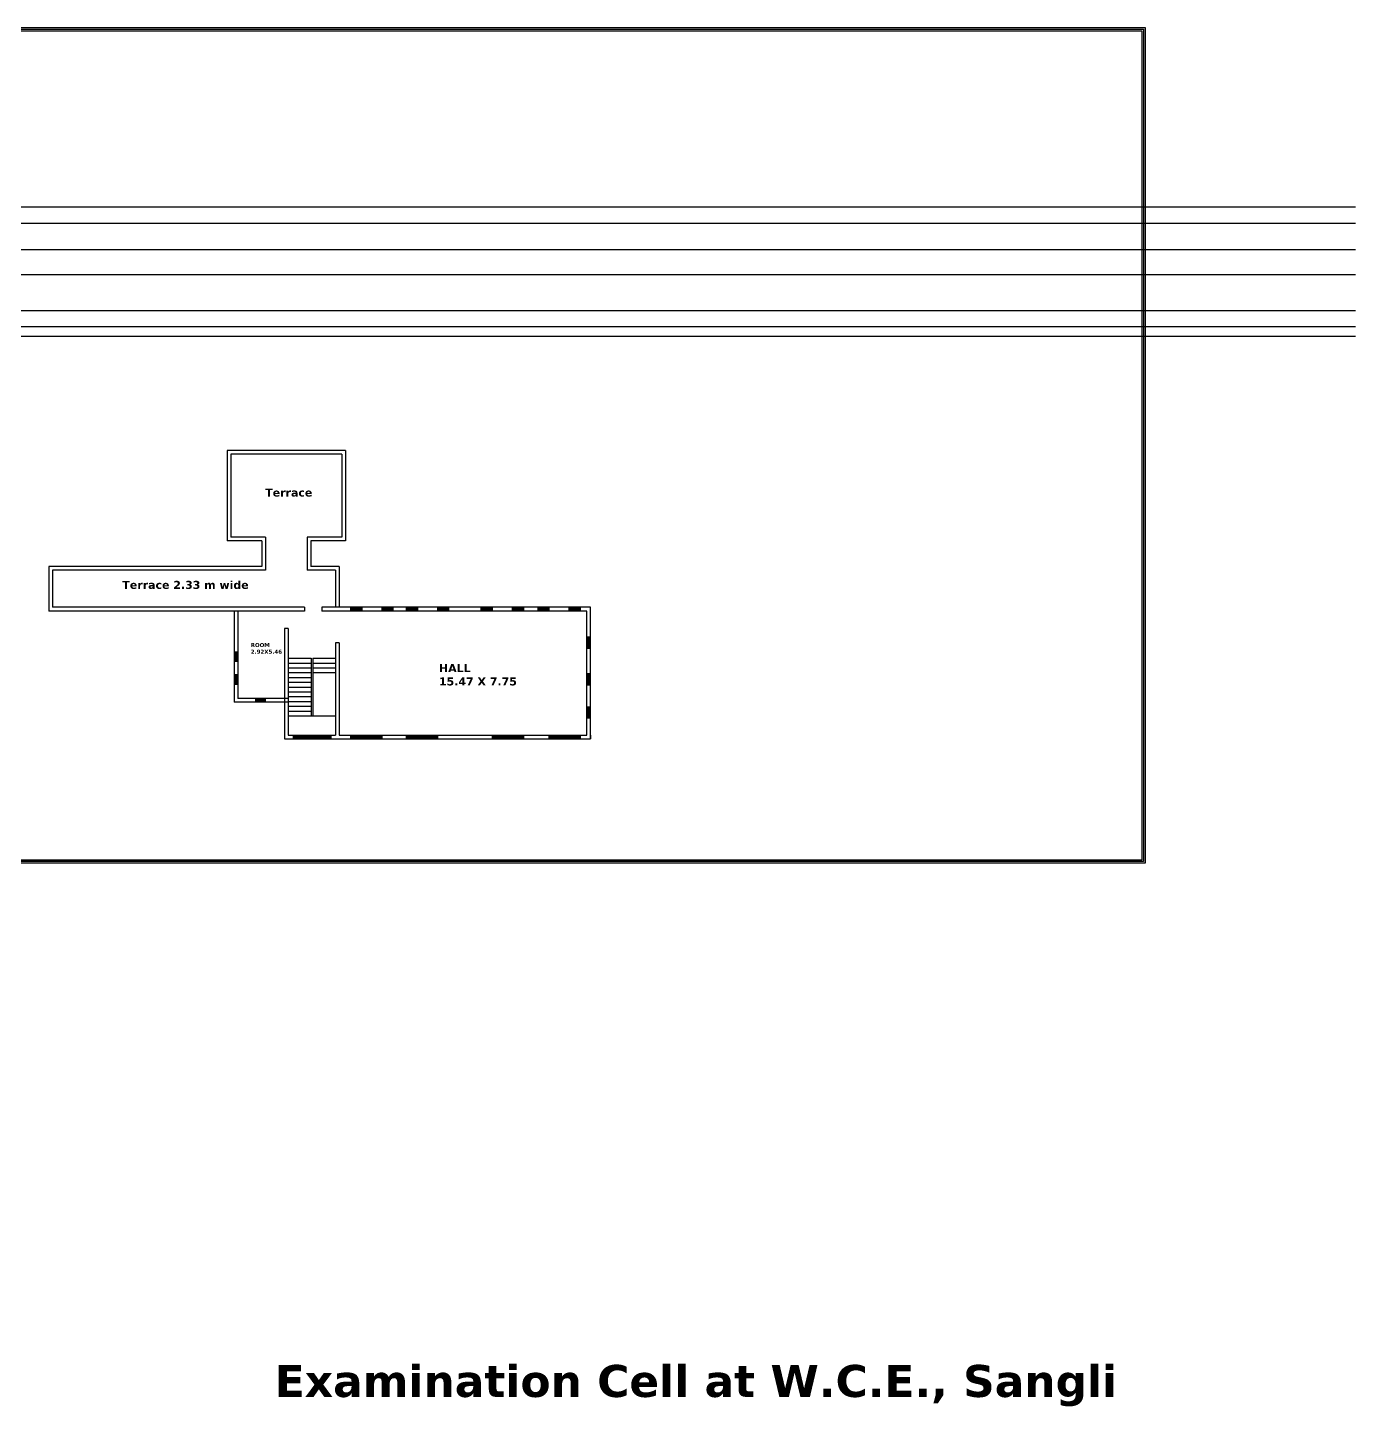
# Model space of a CAD drawing. Header units: inches. Extents: x 38 to 249, y -152 to 40.
# Drawn here: x 89 to 172, y -46.1 to 40.1 of the extents above; entities that cross this region are included whole.
import ezdxf

# ---------------------------------------------------------------- set-up
doc = ezdxf.new("R2010")
doc.units = ezdxf.units.IN
doc.header["$MEASUREMENT"] = 0

msp = doc.modelspace()

# ---------------------------------------------------------------- linework, layer by layer
for p, q in [((62.08, 28.888), (171.974, 28.888)), ((77.78, 27.873), (171.974, 27.873)), ((77.78, 26.223), (171.974, 26.223)), ((77.78, 24.673), (171.974, 24.673)), ((77.78, 22.423), (171.974, 22.423)), ((43.94, 20.823), (171.974, 20.823)), ((71.698, 21.423), (171.974, 21.423)), ((108.879, 13.666), (101.479, 13.666)), ((101.479, 13.666), (101.479, 8.016)), ((108.649, 13.436), (101.709, 13.436)), ((101.709, 13.436), (101.709, 8.246)), ((108.649, 13.436), (108.649, 8.246)), ((108.879, 13.666), (108.879, 8.016)), ((103.644, 8.016), (101.479, 8.016)), ((103.874, 8.246), (101.709, 8.246)), ((103.644, 8.016), (103.644, 6.426)), ((103.874, 8.246), (103.874, 6.196)), ((108.649, 8.246), (106.484, 8.246)), ((106.484, 8.246), (106.484, 6.196)), ((108.879, 8.016), (106.714, 8.016)), ((106.714, 8.016), (106.714, 6.426)), ((103.644, 6.426), (90.344, 6.426)), ((90.344, 6.426), (90.344, 3.636)), ((103.874, 6.196), (90.574, 6.196)), ((90.574, 6.196), (90.574, 3.866)), ((108.254, 6.196), (106.484, 6.196)), ((108.484, 6.426), (106.714, 6.426)), ((108.254, 6.196), (108.254, 3.866)), ((108.484, 6.426), (108.484, 3.866)), ((108.484, 6.426), (108.484, 3.866)), ((105.064, 3.636), (90.344, 3.636)), ((106.303, 3.866), (90.574, 3.866)), ((101.914, 3.636), (101.914, -2.054)), ((102.144, 3.636), (102.144, -1.824)), ((106.303, 3.636), (105.064, 3.636)), ((106.303, 3.866), (106.303, 3.636)), ((108.484, 3.866), (107.403, 3.866)), ((107.403, 3.866), (107.403, 3.636)), ((108.254, 3.636), (107.403, 3.636)), ((123.954, 3.636), (108.254, 3.636)), ((124.184, 3.866), (108.484, 3.866)), ((109.184, 3.866), (109.184, 3.636)), ((109.184, 3.803), (109.884, 3.803)), ((109.184, 3.753), (109.884, 3.753)), ((109.184, 3.703), (109.884, 3.703)), ((109.884, 3.866), (109.884, 3.636)), ((111.134, 3.866), (111.134, 3.636)), ((111.134, 3.803), (111.834, 3.803)), ((111.134, 3.753), (111.834, 3.753)), ((111.134, 3.703), (111.834, 3.703)), ((111.834, 3.866), (111.834, 3.636)), ((112.664, 3.866), (112.664, 3.636)), ((112.664, 3.803), (113.364, 3.803)), ((112.664, 3.753), (113.364, 3.753)), ((112.664, 3.703), (113.364, 3.703)), ((113.364, 3.866), (113.364, 3.636)), ((114.614, 3.866), (114.614, 3.636)), ((114.614, 3.803), (115.314, 3.803)), ((114.614, 3.753), (115.314, 3.753)), ((114.614, 3.703), (115.314, 3.703)), ((115.314, 3.866), (115.314, 3.636)), ((117.334, 3.866), (117.334, 3.636)), ((117.334, 3.803), (118.034, 3.803)), ((117.334, 3.753), (118.034, 3.753)), ((117.334, 3.703), (118.034, 3.703)), ((118.034, 3.866), (118.034, 3.636)), ((119.284, 3.866), (119.284, 3.636)), ((119.284, 3.803), (119.984, 3.803)), ((119.284, 3.753), (119.984, 3.753)), ((119.284, 3.703), (119.984, 3.703)), ((119.984, 3.866), (119.984, 3.636)), ((120.884, 3.866), (120.884, 3.636)), ((120.884, 3.803), (121.584, 3.803)), ((120.884, 3.753), (121.584, 3.753)), ((120.884, 3.703), (121.584, 3.703)), ((121.584, 3.866), (121.584, 3.636)), ((122.834, 3.866), (122.834, 3.636)), ((122.834, 3.803), (123.534, 3.803)), ((122.834, 3.753), (123.534, 3.753)), ((122.834, 3.703), (123.534, 3.703)), ((123.534, 3.866), (123.534, 3.636)), ((123.954, -4.114), (123.954, 3.636)), ((124.184, -4.344), (124.184, 3.866)), ((105.294, 2.536), (105.064, 2.536)), ((105.064, 2.536), (105.064, -4.344)), ((105.294, 2.536), (105.294, -4.114)), ((123.954, 2.017), (124.184, 2.017)), ((124.018, 2.017), (124.018, 1.317)), ((124.068, 2.017), (124.068, 1.317)), ((124.118, 2.017), (124.118, 1.317)), ((101.914, 1.093), (102.144, 1.093)), ((101.969, 1.093), (101.969, 0.493)), ((102.019, 1.093), (102.019, 0.493)), ((102.069, 1.093), (102.069, 0.493)), ((108.484, 1.656), (108.254, 1.656)), ((108.254, 1.656), (108.254, -4.114)), ((108.484, 1.656), (108.254, 1.656)), ((108.254, 1.656), (108.254, -4.114)), ((108.484, 1.656), (108.484, -4.114)), ((108.484, 1.656), (108.484, -4.114)), ((123.954, 1.317), (124.184, 1.317)), ((101.914, 0.493), (102.144, 0.493)), ((105.294, 0.686), (106.724, 0.686)), ((105.294, 0.386), (106.724, 0.386)), ((105.294, 0.086), (106.724, 0.086)), ((106.724, 0.686), (106.724, -2.914)), ((106.824, 0.686), (106.824, -2.914)), ((106.824, 0.686), (108.254, 0.686)), ((106.824, 0.386), (108.254, 0.386)), ((106.824, 0.086), (108.254, 0.086)), ((101.914, -0.334), (102.144, -0.334)), ((101.969, -0.334), (101.969, -0.934)), ((102.019, -0.334), (102.019, -0.934)), ((102.069, -0.334), (102.069, -0.934)), ((105.294, -0.214), (106.724, -0.214)), ((105.294, -0.514), (106.724, -0.514)), ((105.294, -0.814), (106.724, -0.814)), ((106.824, -0.214), (108.254, -0.214)), ((123.954, -0.272), (124.184, -0.272)), ((124.018, -0.272), (124.018, -0.972)), ((124.068, -0.272), (124.068, -0.972)), ((124.118, -0.272), (124.118, -0.972)), ((101.914, -0.934), (102.144, -0.934)), ((105.294, -1.114), (106.724, -1.114)), ((105.294, -1.414), (106.724, -1.414)), ((105.294, -1.714), (106.724, -1.714)), ((123.954, -0.972), (124.184, -0.972)), ((105.294, -2.054), (101.914, -2.054)), ((105.294, -1.824), (102.144, -1.824)), ((103.243, -1.824), (103.243, -2.054)), ((103.243, -1.893), (103.843, -1.893)), ((103.243, -1.943), (103.843, -1.943)), ((103.243, -1.993), (103.843, -1.993)), ((103.843, -1.824), (103.843, -2.054)), ((105.294, -2.014), (106.724, -2.014)), ((105.294, -2.314), (106.724, -2.314)), ((123.954, -2.349), (124.184, -2.349)), ((124.018, -2.349), (124.018, -3.049)), ((124.068, -2.349), (124.068, -3.049)), ((124.118, -2.349), (124.118, -3.049)), ((105.294, -2.614), (106.724, -2.614)), ((105.294, -2.914), (108.254, -2.914)), ((123.954, -3.049), (124.184, -3.049)), ((105.294, -4.114), (108.254, -4.114)), ((105.611, -4.114), (105.611, -4.344)), ((105.611, -4.173), (106.211, -4.173)), ((105.611, -4.223), (106.211, -4.223)), ((105.611, -4.273), (106.211, -4.273)), ((106.211, -4.173), (106.747, -4.173)), ((106.211, -4.223), (106.747, -4.223)), ((106.211, -4.273), (106.747, -4.273)), ((106.747, -4.114), (106.747, -4.344)), ((106.811, -4.114), (106.811, -4.344)), ((106.811, -4.173), (107.347, -4.173)), ((106.811, -4.223), (107.347, -4.223)), ((106.811, -4.273), (107.347, -4.273)), ((107.347, -4.173), (107.947, -4.173)), ((107.347, -4.223), (107.947, -4.223)), ((107.347, -4.273), (107.947, -4.273)), ((107.947, -4.114), (107.947, -4.344)), ((108.484, -4.114), (115.464, -4.114)), ((109.184, -4.114), (109.184, -4.344)), ((109.184, -4.187), (111.134, -4.187)), ((109.184, -4.237), (111.134, -4.237)), ((109.184, -4.287), (111.134, -4.287)), ((111.134, -4.114), (111.134, -4.344)), ((112.664, -4.114), (112.664, -4.344)), ((112.664, -4.187), (114.614, -4.187)), ((112.664, -4.237), (114.614, -4.237)), ((112.664, -4.287), (114.614, -4.287)), ((114.614, -4.114), (114.614, -4.344)), ((115.464, -4.114), (123.954, -4.114)), ((118.034, -4.114), (118.034, -4.344)), ((118.034, -4.19), (119.984, -4.19)), ((118.034, -4.24), (119.984, -4.24)), ((118.034, -4.29), (119.984, -4.29)), ((119.984, -4.114), (119.984, -4.344)), ((121.584, -4.114), (121.584, -4.344)), ((121.584, -4.19), (123.534, -4.19)), ((121.584, -4.24), (123.534, -4.24)), ((121.584, -4.29), (123.534, -4.29)), ((123.534, -4.114), (123.534, -4.344)), ((124.184, -4.114), (124.184, -4.344)), ((105.064, -4.344), (108.254, -4.344)), ((108.254, -4.344), (115.464, -4.344)), ((115.464, -4.344), (124.184, -4.344))]:
    msp.add_line(p, q)
for points in [[(158.838, -12.126), (38.351, -12.126), (38.351, 40.099), (158.838, 40.099)], [(158.738, -12.026), (38.451, -12.026), (38.451, 39.999), (158.738, 39.999)], [(158.638, -11.926), (38.551, -11.926), (38.551, 39.899), (158.638, 39.899)]]:
    msp.add_lwpolyline(points, close=True)

# ---------------------------------------------------------------- texts
at = {"attachment_point": 1}
for s, insert, char_height, width in [('{\\fVerdana|b1|i0|c0|p34;Terrace }', (103.856, 11.289), 0.5, 8.74669), ('{\\fVerdana|b1|i0|c0|p34;Terrace 2.33 m wide}', (94.929, 5.519), 0.5, 8.74669), ('{\\fVerdana|b1|i0|c0|p34;ROOM\\P2.92X5.46}', (102.951, 1.632), 0.25, 2.31556), ('{\\fVerdana|b1|i0|c0|p34;HALL\\P15.47 X 7.75}', (114.712, 0.316), 0.5, 6.48882), ('{\\fVerdana|b1|i0|c0|p34;Examination Cell at W.C.E., Sangli}', (104.451, -43.484), 2, 58.68667)]:
    msp.add_mtext(s, dxfattribs=dict(at, insert=insert, char_height=char_height, width=width))

doc.saveas('drawing.dxf')
